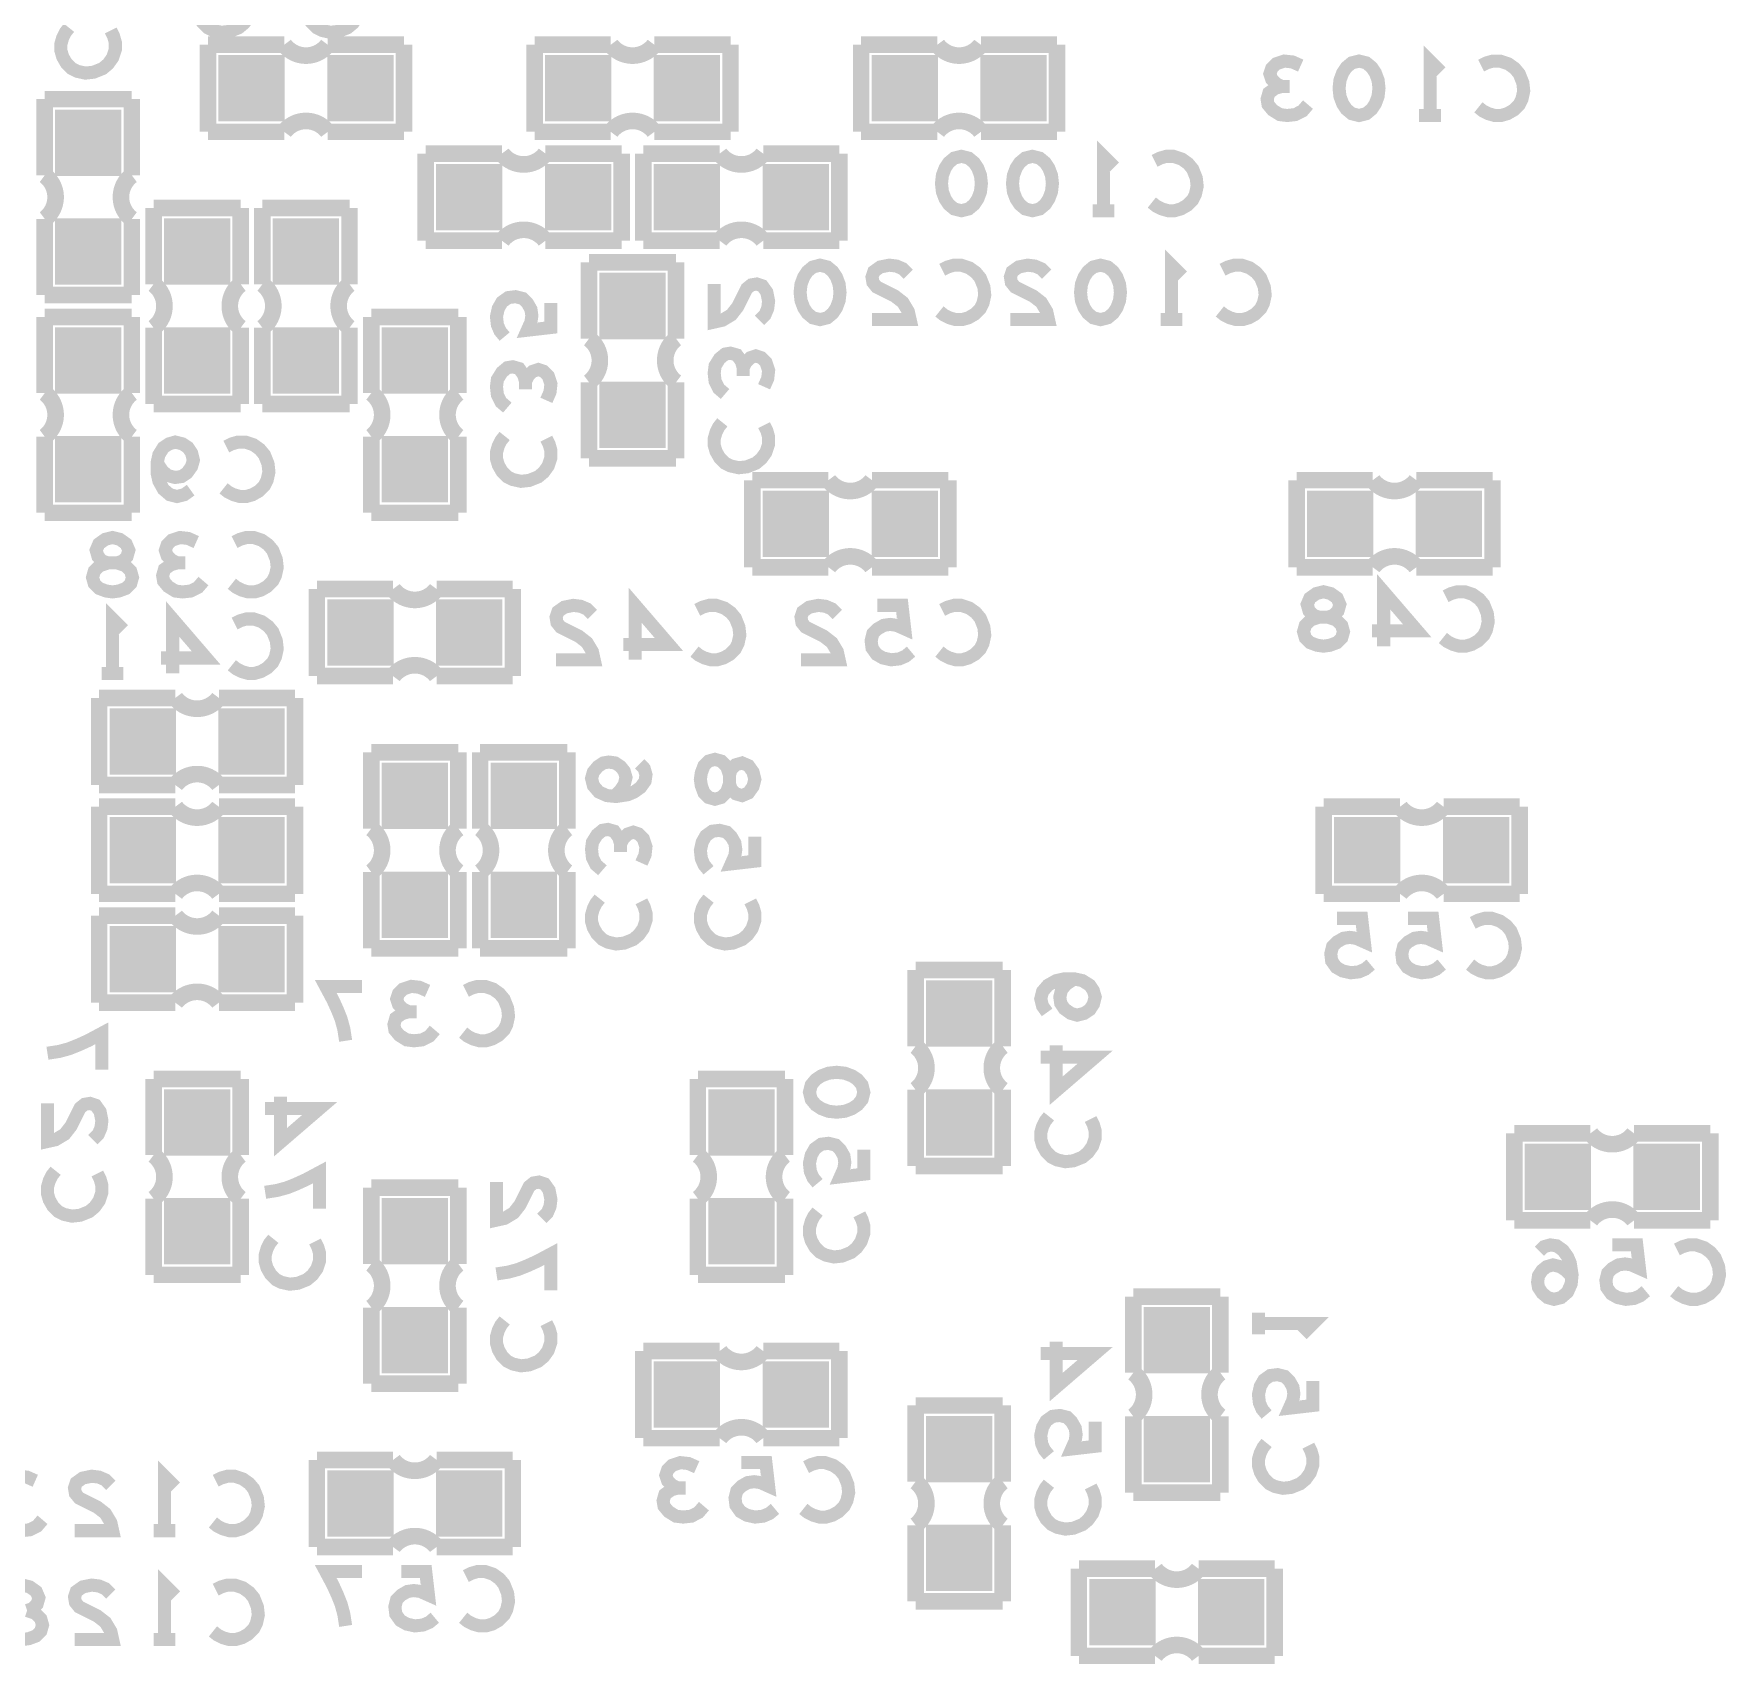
# Model space of a CAD drawing. Extents: x 0 to 200, y -10 to 130.
# Drawn here: x 102.5 to 118.05, y 17.52 to 32.5 of the extents above; entities that cross this region are included whole.
import ezdxf

# ---------------------------------------------------------------- set-up
doc = ezdxf.new("R2010")
doc.units = 0
doc.layers.get('0').update_dxf_attribs({"linetype": 'CONTINUOUS'})
doc.layers.add('MASK_BOTTOM_ART', color=6, linetype='CONTINUOUS')
doc.layers.add('SILK_BOTTOM_ART', color=5, linetype='CONTINUOUS')

# ---------------------------------------------------------------- blocks, each defined once
blk = doc.blocks.new('SQUARE_586')
blk.add_solid([(0.3048, 0.3048), (0.3048, -0.3048), (-0.3048, 0.3048), (-0.3048, -0.3048)])

msp = doc.modelspace()

# ---------------------------------------------------------------- linework, layer by layer
at = {"layer": 'SILK_BOTTOM_ART'}
for points, const_width in [([(104.4566, 32.9059), (104.4816, 32.8559), (104.4983, 32.7976), (104.4983, 32.7309), (104.4733, 32.6559), (104.4316, 32.5976), (104.3816, 32.5559), (104.2983, 32.5226), (104.2233, 32.5143), (104.1483, 32.5309), (104.0983, 32.5559), (104.0483, 32.6059), (104.015, 32.6643), (103.9983, 32.7226), (103.9983, 32.7809), (104.015, 32.8393), (104.04, 32.8893), (104.0733, 32.9309)], 0.12), ([(105.4566, 32.9059), (105.4816, 32.8559), (105.4983, 32.7976), (105.4983, 32.7309), (105.4733, 32.6559), (105.4316, 32.5976), (105.3816, 32.5559), (105.2983, 32.5226), (105.2233, 32.5143), (105.1483, 32.5309), (105.0983, 32.5559), (105.0483, 32.6059), (105.015, 32.6643), (104.9983, 32.7226), (104.9983, 32.7809), (105.015, 32.8393), (105.04, 32.8893), (105.0733, 32.9309)], 0.12), ([(103.2066, 32.5309), (103.2316, 32.4809), (103.2483, 32.4226), (103.2483, 32.3559), (103.2233, 32.2809), (103.1816, 32.2226), (103.1316, 32.1809), (103.0483, 32.1476), (102.9733, 32.1393), (102.8983, 32.1559), (102.8483, 32.1809), (102.7983, 32.2309), (102.765, 32.2893), (102.7483, 32.3476), (102.7483, 32.4059), (102.765, 32.4643), (102.79, 32.5143), (102.8233, 32.5559)], 0.12), ([(104.1, 32.4), (104.1, 31.6)], 0.1524), ([(104.8, 32.4), (104.1, 32.4)], 0.1524), ([(105.9, 32.4), (105.2, 32.4)], 0.1524), ([(105.9, 31.6), (105.9, 32.4)], 0.1524), ([(107.1, 32.4), (107.1, 31.6)], 0.1524), ([(107.8, 32.4), (107.1, 32.4)], 0.1524), ([(108.9, 32.4), (108.2, 32.4)], 0.1524), ([(108.9, 31.6), (108.9, 32.4)], 0.1524), ([(110.1, 32.4), (110.1, 31.6)], 0.1524), ([(110.8, 32.4), (110.1, 32.4)], 0.1524), ([(111.9, 32.4), (111.2, 32.4)], 0.1524), ([(111.9, 31.6), (111.9, 32.4)], 0.1524), ([(115.3262, 31.75), (115.3262, 32.25), (115.4262, 32.15)], 0.12), ([(113.9631, 32.0167), (113.9131, 32.0417), (113.8714, 32.0833), (113.8547, 32.1333), (113.8714, 32.1833), (113.9131, 32.225), (113.9881, 32.25), (114.0631, 32.2417), (114.1381, 32.2083)], 0.12), ([(114.6738, 32.25), (114.7405, 32.2333), (114.7905, 32.1917), (114.8238, 32.1417), (114.8488, 32.075), (114.8571, 32), (114.8488, 31.925), (114.8238, 31.8583), (114.7905, 31.8083), (114.7405, 31.7667), (114.6738, 31.75), (114.6071, 31.7667), (114.5571, 31.8083), (114.5238, 31.8583), (114.4988, 31.925), (114.4905, 32), (114.4988, 32.075), (114.5238, 32.1417), (114.5571, 32.1917), (114.6071, 32.2333), (114.6738, 32.25)], 0.12), ([(115.7953, 32.2083), (115.8453, 32.2333), (115.9036, 32.25), (115.9703, 32.25), (116.0453, 32.225), (116.1036, 32.1833), (116.1453, 32.1333), (116.1786, 32.05), (116.1869, 31.975), (116.1703, 31.9), (116.1453, 31.85), (116.0953, 31.8), (116.0369, 31.7667), (115.9786, 31.75), (115.9203, 31.75), (115.8619, 31.7667), (115.8119, 31.7917), (115.7703, 31.825)], 0.12), ([(114.2047, 31.85), (114.1547, 31.7917), (114.0881, 31.7583), (114.0131, 31.75), (113.9464, 31.7583), (113.8797, 31.8), (113.8381, 31.85), (113.8297, 31.9), (113.8464, 31.9583), (113.9047, 32), (113.9631, 32.0167), (114.0381, 32.0167)], 0.12), ([(102.6, 31.9), (102.6, 31.2)], 0.1524), ([(103.4, 31.9), (102.6, 31.9)], 0.1524), ([(103.4, 31.2), (103.4, 31.9)], 0.1524), ([(115.4262, 31.75), (115.2262, 31.75)], 0.12), ([(104.1, 31.6), (104.8, 31.6)], 0.1524), ([(105.2, 31.6), (105.9, 31.6)], 0.1524), ([(107.1, 31.6), (107.8, 31.6)], 0.1524), ([(108.2, 31.6), (108.9, 31.6)], 0.1524), ([(110.1, 31.6), (110.8, 31.6)], 0.1524), ([(111.2, 31.6), (111.9, 31.6)], 0.1524), ([(106.1, 31.4), (106.1, 30.6)], 0.1524), ([(106.8, 31.4), (106.1, 31.4)], 0.1524), ([(107.9, 31.4), (107.2, 31.4)], 0.1524), ([(107.9, 30.6), (107.9, 31.4)], 0.1524), ([(108.1, 31.4), (108.1, 30.6)], 0.1524), ([(108.8, 31.4), (108.1, 31.4)], 0.1524), ([(109.9, 31.4), (109.2, 31.4)], 0.1524), ([(109.9, 30.6), (109.9, 31.4)], 0.1524), ([(111.0214, 31.375), (111.0881, 31.3583), (111.1381, 31.3167), (111.1714, 31.2667), (111.1964, 31.2), (111.2047, 31.125), (111.1964, 31.05), (111.1714, 30.9833), (111.1381, 30.9333), (111.0881, 30.8917), (111.0214, 30.875), (110.9547, 30.8917), (110.9047, 30.9333), (110.8714, 30.9833), (110.8464, 31.05), (110.8381, 31.125), (110.8464, 31.2), (110.8714, 31.2667), (110.9047, 31.3167), (110.9547, 31.3583), (111.0214, 31.375)], 0.12), ([(111.6738, 31.375), (111.7405, 31.3583), (111.7905, 31.3167), (111.8238, 31.2667), (111.8488, 31.2), (111.8571, 31.125), (111.8488, 31.05), (111.8238, 30.9833), (111.7905, 30.9333), (111.7405, 30.8917), (111.6738, 30.875), (111.6071, 30.8917), (111.5571, 30.9333), (111.5238, 30.9833), (111.4988, 31.05), (111.4905, 31.125), (111.4988, 31.2), (111.5238, 31.2667), (111.5571, 31.3167), (111.6071, 31.3583), (111.6738, 31.375)], 0.12), ([(112.3262, 30.875), (112.3262, 31.375), (112.4262, 31.275)], 0.12), ([(112.7953, 31.3333), (112.8453, 31.3583), (112.9036, 31.375), (112.9703, 31.375), (113.0453, 31.35), (113.1036, 31.3083), (113.1453, 31.2583), (113.1786, 31.175), (113.1869, 31.1), (113.1703, 31.025), (113.1453, 30.975), (113.0953, 30.925), (113.0369, 30.8917), (112.9786, 30.875), (112.9203, 30.875), (112.8619, 30.8917), (112.8119, 30.9167), (112.7703, 30.95)], 0.12), ([(103.6, 30.9), (103.6, 30.2)], 0.1524), ([(104.4, 30.9), (103.6, 30.9)], 0.1524), ([(104.4, 30.2), (104.4, 30.9)], 0.1524), ([(104.6, 30.9), (104.6, 30.2)], 0.1524), ([(105.4, 30.9), (104.6, 30.9)], 0.1524), ([(105.4, 30.2), (105.4, 30.9)], 0.1524), ([(102.6, 30.8), (102.6, 30.1)], 0.1524), ([(103.4, 30.1), (103.4, 30.8)], 0.1524), ([(112.4262, 30.875), (112.2262, 30.875)], 0.12), ([(106.1, 30.6), (106.8, 30.6)], 0.1524), ([(107.2, 30.6), (107.9, 30.6)], 0.1524), ([(108.1, 30.6), (108.8, 30.6)], 0.1524), ([(109.2, 30.6), (109.9, 30.6)], 0.1524), ([(107.6, 30.4), (107.6, 29.7)], 0.1524), ([(108.4, 30.4), (107.6, 30.4)], 0.1524), ([(108.4, 29.7), (108.4, 30.4)], 0.1524), ([(112.9512, 29.875), (112.9512, 30.375), (113.0512, 30.275)], 0.12), ([(109.7226, 30.375), (109.7893, 30.3583), (109.8393, 30.3167), (109.8726, 30.2667), (109.8976, 30.2), (109.9059, 30.125), (109.8976, 30.05), (109.8726, 29.9833), (109.8393, 29.9333), (109.7893, 29.8917), (109.7226, 29.875), (109.6559, 29.8917), (109.6059, 29.9333), (109.5726, 29.9833), (109.5476, 30.05), (109.5393, 30.125), (109.5476, 30.2), (109.5726, 30.2667), (109.6059, 30.3167), (109.6559, 30.3583), (109.7226, 30.375)], 0.12), ([(110.5333, 30.2917), (110.4833, 30.3417), (110.425, 30.3667), (110.3583, 30.375), (110.275, 30.3583), (110.2167, 30.3167), (110.2, 30.2667), (110.2083, 30.2167), (110.2417, 30.175), (110.4083, 30.0917), (110.4833, 30.0333), (110.5333, 29.95), (110.55, 29.875), (110.2, 29.875)], 0.12), ([(110.8441, 30.3333), (110.8941, 30.3583), (110.9524, 30.375), (111.0191, 30.375), (111.0941, 30.35), (111.1524, 30.3083), (111.1941, 30.2583), (111.2274, 30.175), (111.2357, 30.1), (111.2191, 30.025), (111.1941, 29.975), (111.1441, 29.925), (111.0857, 29.8917), (111.0274, 29.875), (110.9691, 29.875), (110.9107, 29.8917), (110.8607, 29.9167), (110.8191, 29.95)], 0.12), ([(111.8047, 30.2917), (111.7547, 30.3417), (111.6964, 30.3667), (111.6297, 30.375), (111.5464, 30.3583), (111.4881, 30.3167), (111.4714, 30.2667), (111.4797, 30.2167), (111.5131, 30.175), (111.6797, 30.0917), (111.7547, 30.0333), (111.8047, 29.95), (111.8214, 29.875), (111.4714, 29.875)], 0.12), ([(112.2988, 30.375), (112.3655, 30.3583), (112.4155, 30.3167), (112.4488, 30.2667), (112.4738, 30.2), (112.4821, 30.125), (112.4738, 30.05), (112.4488, 29.9833), (112.4155, 29.9333), (112.3655, 29.8917), (112.2988, 29.875), (112.2321, 29.8917), (112.1821, 29.9333), (112.1488, 29.9833), (112.1238, 30.05), (112.1155, 30.125), (112.1238, 30.2), (112.1488, 30.2667), (112.1821, 30.3167), (112.2321, 30.3583), (112.2988, 30.375)], 0.12), ([(113.4203, 30.3333), (113.4703, 30.3583), (113.5286, 30.375), (113.5953, 30.375), (113.6703, 30.35), (113.7286, 30.3083), (113.7703, 30.2583), (113.8036, 30.175), (113.8119, 30.1), (113.7953, 30.025), (113.7703, 29.975), (113.7203, 29.925), (113.6619, 29.8917), (113.6036, 29.875), (113.5453, 29.875), (113.4869, 29.8917), (113.4369, 29.9167), (113.3953, 29.95)], 0.12), ([(102.6, 30.1), (103.4, 30.1)], 0.1524), ([(109.1667, 29.8691), (109.2167, 29.9191), (109.2417, 29.9774), (109.25, 30.0441), (109.2333, 30.1274), (109.1917, 30.1857), (109.1417, 30.2024), (109.0917, 30.1941), (109.05, 30.1607), (108.9667, 29.9941), (108.9083, 29.9191), (108.825, 29.8691), (108.75, 29.8524), (108.75, 30.2024)], 0.12), ([(106.825, 29.7191), (106.7833, 29.7691), (106.7583, 29.8274), (106.75, 29.9024), (106.7667, 29.9774), (106.8, 30.0357), (106.8583, 30.0774), (106.925, 30.0857), (106.9917, 30.0691), (107.0333, 30.0274), (107.0667, 29.9691), (107.075, 29.9107), (107.0667, 29.8524), (107.0333, 29.7774), (107.25, 29.8024), (107.25, 30.0274)], 0.12), ([(103.4, 29.9), (102.6, 29.9)], 0.1524), ([(102.6, 29.9), (102.6, 29.2)], 0.1524), ([(103.4, 29.2), (103.4, 29.9)], 0.1524), ([(103.6, 29.8), (103.6, 29.1)], 0.1524), ([(104.4, 29.1), (104.4, 29.8)], 0.1524), ([(104.6, 29.8), (104.6, 29.1)], 0.1524), ([(105.4, 29.1), (105.4, 29.8)], 0.1524), ([(105.6, 29.9), (105.6, 29.2)], 0.1524), ([(106.4, 29.9), (105.6, 29.9)], 0.1524), ([(106.4, 29.2), (106.4, 29.9)], 0.1524), ([(113.0512, 29.875), (112.8512, 29.875)], 0.12), ([(108.85, 29.1917), (108.7917, 29.2417), (108.7583, 29.3083), (108.75, 29.3833), (108.7583, 29.45), (108.8, 29.5167), (108.85, 29.5583), (108.9, 29.5667), (108.9583, 29.55), (109, 29.4917), (109.0167, 29.4333), (109.0167, 29.3583)], 0.12), ([(109.0167, 29.4333), (109.0417, 29.4833), (109.0833, 29.525), (109.1333, 29.5417), (109.1833, 29.525), (109.225, 29.4833), (109.25, 29.4083), (109.2417, 29.3333), (109.2083, 29.2583)], 0.12), ([(106.85, 29.0667), (106.7917, 29.1167), (106.7583, 29.1833), (106.75, 29.2583), (106.7583, 29.325), (106.8, 29.3917), (106.85, 29.4333), (106.9, 29.4417), (106.9583, 29.425), (107, 29.3667), (107.0167, 29.3083), (107.0167, 29.2333)], 0.12), ([(107.0167, 29.3083), (107.0417, 29.3583), (107.0833, 29.4), (107.1333, 29.4167), (107.1833, 29.4), (107.225, 29.3583), (107.25, 29.2833), (107.2417, 29.2083), (107.2083, 29.1333)], 0.12), ([(107.6, 29.3), (107.6, 28.6)], 0.1524), ([(108.4, 28.6), (108.4, 29.3)], 0.1524), ([(103.6, 29.1), (104.4, 29.1)], 0.1524), ([(104.6, 29.1), (105.4, 29.1)], 0.1524), ([(109.2083, 28.9059), (109.2333, 28.8559), (109.25, 28.7976), (109.25, 28.7309), (109.225, 28.6559), (109.1833, 28.5976), (109.1333, 28.5559), (109.05, 28.5226), (108.975, 28.5143), (108.9, 28.5309), (108.85, 28.5559), (108.8, 28.6059), (108.7667, 28.6643), (108.75, 28.7226), (108.75, 28.7809), (108.7667, 28.8393), (108.7917, 28.8893), (108.825, 28.9309)], 0.12), ([(102.6, 28.8), (102.6, 28.1)], 0.1524), ([(103.4, 28.1), (103.4, 28.8)], 0.1524), ([(103.9405, 28.3083), (103.8821, 28.2667), (103.8155, 28.25), (103.7488, 28.2667), (103.6905, 28.3167), (103.6488, 28.3917), (103.6321, 28.4667), (103.6321, 28.5583), (103.6488, 28.6333), (103.6905, 28.7), (103.7405, 28.7333), (103.7988, 28.75), (103.8655, 28.7333), (103.9155, 28.7), (103.9488, 28.65), (103.9655, 28.5833), (103.9488, 28.525), (103.9071, 28.4667), (103.8571, 28.4333), (103.7988, 28.425), (103.7321, 28.4417), (103.6821, 28.4833), (103.6321, 28.5583)], 0.12), ([(104.2679, 28.7083), (104.3179, 28.7333), (104.3762, 28.75), (104.4429, 28.75), (104.5179, 28.725), (104.5762, 28.6833), (104.6179, 28.6333), (104.6512, 28.55), (104.6595, 28.475), (104.6429, 28.4), (104.6179, 28.35), (104.5679, 28.3), (104.5095, 28.2667), (104.4512, 28.25), (104.3929, 28.25), (104.3345, 28.2667), (104.2845, 28.2917), (104.2429, 28.325)], 0.12), ([(105.6, 28.8), (105.6, 28.1)], 0.1524), ([(106.4, 28.1), (106.4, 28.8)], 0.1524), ([(107.2083, 28.7809), (107.2333, 28.7309), (107.25, 28.6726), (107.25, 28.6059), (107.225, 28.5309), (107.1833, 28.4726), (107.1333, 28.4309), (107.05, 28.3976), (106.975, 28.3893), (106.9, 28.4059), (106.85, 28.4309), (106.8, 28.4809), (106.7667, 28.5393), (106.75, 28.5976), (106.75, 28.6559), (106.7667, 28.7143), (106.7917, 28.7643), (106.825, 28.8059)], 0.12), ([(107.6, 28.6), (108.4, 28.6)], 0.1524), ([(109.1, 28.4), (109.1, 27.6)], 0.1524), ([(109.8, 28.4), (109.1, 28.4)], 0.1524), ([(110.9, 28.4), (110.2, 28.4)], 0.1524), ([(110.9, 27.6), (110.9, 28.4)], 0.1524), ([(114.1, 28.4), (114.1, 27.6)], 0.1524), ([(114.8, 28.4), (114.1, 28.4)], 0.1524), ([(115.9, 28.4), (115.2, 28.4)], 0.1524), ([(115.9, 27.6), (115.9, 28.4)], 0.1524), ([(102.6, 28.1), (103.4, 28.1)], 0.1524), ([(105.6, 28.1), (106.4, 28.1)], 0.1524), ([(103.2226, 27.3733), (103.1643, 27.3816), (103.0976, 27.4066), (103.0559, 27.4483), (103.0393, 27.5066), (103.0559, 27.565), (103.1059, 27.615), (103.1809, 27.64), (103.2643, 27.64), (103.3143, 27.6566), (103.3559, 27.6983), (103.3726, 27.7566), (103.3476, 27.815), (103.2893, 27.8566), (103.2226, 27.8733), (103.1559, 27.8566), (103.0976, 27.815), (103.0726, 27.7566), (103.0893, 27.6983), (103.1309, 27.6566), (103.1809, 27.64), (103.2643, 27.64), (103.3393, 27.615), (103.3893, 27.565), (103.4059, 27.5066), (103.3893, 27.4483), (103.3476, 27.4066), (103.2809, 27.3816), (103.2226, 27.3733)], 0.12), ([(103.8167, 27.64), (103.7667, 27.665), (103.725, 27.7066), (103.7083, 27.7566), (103.725, 27.8066), (103.7667, 27.8483), (103.8417, 27.8733), (103.9167, 27.865), (103.9917, 27.8316)], 0.12), ([(104.3441, 27.8316), (104.3941, 27.8566), (104.4524, 27.8733), (104.5191, 27.8733), (104.5941, 27.8483), (104.6524, 27.8066), (104.6941, 27.7566), (104.7274, 27.6733), (104.7357, 27.5983), (104.7191, 27.5233), (104.6941, 27.4733), (104.6441, 27.4233), (104.5857, 27.39), (104.5274, 27.3733), (104.4691, 27.3733), (104.4107, 27.39), (104.3607, 27.415), (104.3191, 27.4483)], 0.12), ([(104.0583, 27.4733), (104.0083, 27.415), (103.9417, 27.3816), (103.8667, 27.3733), (103.8, 27.3816), (103.7333, 27.4233), (103.6917, 27.4733), (103.6833, 27.5233), (103.7, 27.5816), (103.7583, 27.6233), (103.8167, 27.64), (103.8917, 27.64)], 0.12), ([(109.1, 27.6), (109.8, 27.6)], 0.1524), ([(110.2, 27.6), (110.9, 27.6)], 0.1524), ([(114.1, 27.6), (114.8, 27.6)], 0.1524), ([(115.2, 27.6), (115.9, 27.6)], 0.1524), ([(114.9, 26.875), (114.9, 27.375), (115.2083, 27.0167), (114.7917, 27.0167)], 0.12), ([(105.1, 27.4), (105.1, 26.6)], 0.1524), ([(105.8, 27.4), (105.1, 27.4)], 0.1524), ([(106.9, 27.4), (106.2, 27.4)], 0.1524), ([(106.9, 26.6), (106.9, 27.4)], 0.1524), ([(108.025, 26.75), (108.025, 27.25), (108.3333, 26.8917), (107.9167, 26.8917)], 0.12), ([(114.3476, 26.875), (114.2893, 26.8833), (114.2226, 26.9083), (114.1809, 26.95), (114.1643, 27.0083), (114.1809, 27.0667), (114.2309, 27.1167), (114.3059, 27.1417), (114.3893, 27.1417), (114.4393, 27.1583), (114.4809, 27.2), (114.4976, 27.2583), (114.4726, 27.3167), (114.4143, 27.3583), (114.3476, 27.375), (114.2809, 27.3583), (114.2226, 27.3167), (114.1976, 27.2583), (114.2143, 27.2), (114.2559, 27.1583), (114.3059, 27.1417), (114.3893, 27.1417), (114.4643, 27.1167), (114.5143, 27.0667), (114.5309, 27.0083), (114.5143, 26.95), (114.4726, 26.9083), (114.4059, 26.8833), (114.3476, 26.875)], 0.12), ([(115.4691, 27.3333), (115.5191, 27.3583), (115.5774, 27.375), (115.6441, 27.375), (115.7191, 27.35), (115.7774, 27.3083), (115.8191, 27.2583), (115.8524, 27.175), (115.8607, 27.1), (115.8441, 27.025), (115.8191, 26.975), (115.7691, 26.925), (115.7107, 26.8917), (115.6524, 26.875), (115.5941, 26.875), (115.5357, 26.8917), (115.4857, 26.9167), (115.4441, 26.95)], 0.12), ([(103.2226, 26.625), (103.2226, 27.125), (103.3226, 27.025)], 0.12), ([(103.775, 26.625), (103.775, 27.125), (104.0833, 26.7667), (103.6667, 26.7667)], 0.12), ([(107.6309, 27.1667), (107.5809, 27.2167), (107.5226, 27.2417), (107.4559, 27.25), (107.3726, 27.2333), (107.3143, 27.1917), (107.2976, 27.1417), (107.3059, 27.0917), (107.3393, 27.05), (107.5059, 26.9667), (107.5809, 26.9083), (107.6309, 26.825), (107.6476, 26.75), (107.2976, 26.75)], 0.12), ([(108.5941, 27.2083), (108.6441, 27.2333), (108.7024, 27.25), (108.7691, 27.25), (108.8441, 27.225), (108.9024, 27.1833), (108.9441, 27.1333), (108.9774, 27.05), (108.9857, 26.975), (108.9691, 26.9), (108.9441, 26.85), (108.8941, 26.8), (108.8357, 26.7667), (108.7774, 26.75), (108.7191, 26.75), (108.6607, 26.7667), (108.6107, 26.7917), (108.5691, 26.825)], 0.12), ([(109.8809, 27.1667), (109.8309, 27.2167), (109.7726, 27.2417), (109.7059, 27.25), (109.6226, 27.2333), (109.5643, 27.1917), (109.5476, 27.1417), (109.5559, 27.0917), (109.5893, 27.05), (109.7559, 26.9667), (109.8309, 26.9083), (109.8809, 26.825), (109.8976, 26.75), (109.5476, 26.75)], 0.12), ([(110.5583, 26.825), (110.5083, 26.7833), (110.45, 26.7583), (110.375, 26.75), (110.3, 26.7667), (110.2417, 26.8), (110.2, 26.8583), (110.1917, 26.925), (110.2083, 26.9917), (110.25, 27.0333), (110.3083, 27.0667), (110.3667, 27.075), (110.425, 27.0667), (110.5, 27.0333), (110.475, 27.25), (110.25, 27.25)], 0.12), ([(110.8441, 27.2083), (110.8941, 27.2333), (110.9524, 27.25), (111.0191, 27.25), (111.0941, 27.225), (111.1524, 27.1833), (111.1941, 27.1333), (111.2274, 27.05), (111.2357, 26.975), (111.2191, 26.9), (111.1941, 26.85), (111.1441, 26.8), (111.0857, 26.7667), (111.0274, 26.75), (110.9691, 26.75), (110.9107, 26.7667), (110.8607, 26.7917), (110.8191, 26.825)], 0.12), ([(104.3441, 27.0833), (104.3941, 27.1083), (104.4524, 27.125), (104.5191, 27.125), (104.5941, 27.1), (104.6524, 27.0583), (104.6941, 27.0083), (104.7274, 26.925), (104.7357, 26.85), (104.7191, 26.775), (104.6941, 26.725), (104.6441, 26.675), (104.5857, 26.6417), (104.5274, 26.625), (104.4691, 26.625), (104.4107, 26.6417), (104.3607, 26.6667), (104.3191, 26.7)], 0.12), ([(103.3226, 26.625), (103.1226, 26.625)], 0.12), ([(105.1, 26.6), (105.8, 26.6)], 0.1524), ([(106.2, 26.6), (106.9, 26.6)], 0.1524), ([(103.1, 26.4), (103.1, 25.6)], 0.1524), ([(103.8, 26.4), (103.1, 26.4)], 0.1524), ([(104.9, 26.4), (104.2, 26.4)], 0.1524), ([(104.9, 25.6), (104.9, 26.4)], 0.1524), ([(105.6, 25.9), (105.6, 25.2)], 0.1524), ([(106.4, 25.9), (105.6, 25.9)], 0.1524), ([(106.4, 25.2), (106.4, 25.9)], 0.1524), ([(107.4, 25.9), (106.6, 25.9)], 0.1524), ([(106.6, 25.9), (106.6, 25.2)], 0.1524), ([(107.4, 25.2), (107.4, 25.9)], 0.1524), ([(107.8316, 25.4941), (107.89, 25.5524), (107.9233, 25.6024), (107.94, 25.6691), (107.9233, 25.7274), (107.89, 25.7691), (107.84, 25.8024), (107.7816, 25.8107), (107.7316, 25.8024), (107.6816, 25.7691), (107.64, 25.7191), (107.6233, 25.6607), (107.64, 25.5941), (107.69, 25.5357), (107.765, 25.5024), (107.8483, 25.4941), (107.9566, 25.5107), (108.015, 25.5357), (108.0733, 25.5774), (108.115, 25.6357), (108.1233, 25.6941), (108.1066, 25.7524), (108.065, 25.7941)], 0.12), ([(108.6233, 25.6524), (108.6316, 25.7107), (108.6566, 25.7774), (108.6983, 25.8191), (108.7566, 25.8357), (108.815, 25.8191), (108.865, 25.7691), (108.89, 25.6941), (108.89, 25.6107), (108.9066, 25.5607), (108.9483, 25.5191), (109.0066, 25.5024), (109.065, 25.5274), (109.1066, 25.5857), (109.1233, 25.6524), (109.1066, 25.7191), (109.065, 25.7774), (109.0066, 25.8024), (108.9483, 25.7857), (108.9066, 25.7441), (108.89, 25.6941), (108.89, 25.6107), (108.865, 25.5357), (108.815, 25.4857), (108.7566, 25.4691), (108.6983, 25.4857), (108.6566, 25.5274), (108.6316, 25.5941), (108.6233, 25.6524)], 0.12), ([(103.1, 25.6), (103.8, 25.6)], 0.1524), ([(104.2, 25.6), (104.9, 25.6)], 0.1524), ([(103.1, 25.4), (103.1, 24.6)], 0.1524), ([(103.8, 25.4), (103.1, 25.4)], 0.1524), ([(104.9, 25.4), (104.2, 25.4)], 0.1524), ([(104.9, 24.6), (104.9, 25.4)], 0.1524), ([(114.35, 25.4), (114.35, 24.6)], 0.1524), ([(115.05, 25.4), (114.35, 25.4)], 0.1524), ([(116.15, 25.4), (115.45, 25.4)], 0.1524), ([(116.15, 24.6), (116.15, 25.4)], 0.1524), ([(107.7233, 24.8167), (107.665, 24.8667), (107.6316, 24.9333), (107.6233, 25.0083), (107.6316, 25.075), (107.6733, 25.1417), (107.7233, 25.1833), (107.7733, 25.1917), (107.8316, 25.175), (107.8733, 25.1167), (107.89, 25.0583), (107.89, 24.9833)], 0.12), ([(107.89, 25.0583), (107.915, 25.1083), (107.9566, 25.15), (108.0066, 25.1667), (108.0566, 25.15), (108.0983, 25.1083), (108.1233, 25.0333), (108.115, 24.9583), (108.0816, 24.8833)], 0.12), ([(108.6983, 24.8167), (108.6566, 24.8667), (108.6316, 24.925), (108.6233, 25), (108.64, 25.075), (108.6733, 25.1333), (108.7316, 25.175), (108.7983, 25.1833), (108.865, 25.1667), (108.9066, 25.125), (108.94, 25.0667), (108.9483, 25.0083), (108.94, 24.95), (108.9066, 24.875), (109.1233, 24.9), (109.1233, 25.125)], 0.12), ([(105.6, 24.8), (105.6, 24.1)], 0.1524), ([(106.4, 24.1), (106.4, 24.8)], 0.1524), ([(106.6, 24.8), (106.6, 24.1)], 0.1524), ([(107.4, 24.1), (107.4, 24.8)], 0.1524), ([(103.1, 24.6), (103.8, 24.6)], 0.1524), ([(104.2, 24.6), (104.9, 24.6)], 0.1524), ([(108.0816, 24.5309), (108.1066, 24.4809), (108.1233, 24.4226), (108.1233, 24.3559), (108.0983, 24.2809), (108.0566, 24.2226), (108.0066, 24.1809), (107.9233, 24.1476), (107.8483, 24.1393), (107.7733, 24.1559), (107.7233, 24.1809), (107.6733, 24.2309), (107.64, 24.2893), (107.6233, 24.3476), (107.6233, 24.4059), (107.64, 24.4643), (107.665, 24.5143), (107.6983, 24.5559)], 0.12), ([(109.0816, 24.5309), (109.1066, 24.4809), (109.1233, 24.4226), (109.1233, 24.3559), (109.0983, 24.2809), (109.0566, 24.2226), (109.0066, 24.1809), (108.9233, 24.1476), (108.8483, 24.1393), (108.7733, 24.1559), (108.7233, 24.1809), (108.6733, 24.2309), (108.64, 24.2893), (108.6233, 24.3476), (108.6233, 24.4059), (108.64, 24.4643), (108.665, 24.5143), (108.6983, 24.5559)], 0.12), ([(114.35, 24.6), (115.05, 24.6)], 0.1524), ([(115.45, 24.6), (116.15, 24.6)], 0.1524), ([(103.1, 24.4), (103.1, 23.6)], 0.1524), ([(103.8, 24.4), (103.1, 24.4)], 0.1524), ([(104.9, 24.4), (104.2, 24.4)], 0.1524), ([(104.9, 23.6), (104.9, 24.4)], 0.1524), ([(114.7809, 23.95), (114.7309, 23.9083), (114.6726, 23.8833), (114.5976, 23.875), (114.5226, 23.8917), (114.4643, 23.925), (114.4226, 23.9833), (114.4143, 24.05), (114.4309, 24.1167), (114.4726, 24.1583), (114.5309, 24.1917), (114.5893, 24.2), (114.6476, 24.1917), (114.7226, 24.1583), (114.6976, 24.375), (114.4726, 24.375)], 0.12), ([(115.4333, 23.95), (115.3833, 23.9083), (115.325, 23.8833), (115.25, 23.875), (115.175, 23.8917), (115.1167, 23.925), (115.075, 23.9833), (115.0667, 24.05), (115.0833, 24.1167), (115.125, 24.1583), (115.1833, 24.1917), (115.2417, 24.2), (115.3, 24.1917), (115.375, 24.1583), (115.35, 24.375), (115.125, 24.375)], 0.12), ([(115.7191, 24.3333), (115.7691, 24.3583), (115.8274, 24.375), (115.8941, 24.375), (115.9691, 24.35), (116.0274, 24.3083), (116.0691, 24.2583), (116.1024, 24.175), (116.1107, 24.1), (116.0941, 24.025), (116.0691, 23.975), (116.0191, 23.925), (115.9607, 23.8917), (115.9024, 23.875), (115.8441, 23.875), (115.7857, 23.8917), (115.7357, 23.9167), (115.6941, 23.95)], 0.12), ([(105.6, 24.1), (106.4, 24.1)], 0.1524), ([(106.6, 24.1), (107.4, 24.1)], 0.1524), ([(111.4, 23.9), (110.6, 23.9)], 0.1524), ([(110.6, 23.9), (110.6, 23.2)], 0.1524), ([(111.4, 23.2), (111.4, 23.9)], 0.1524), ([(105.3643, 23.25), (105.3476, 23.3583), (105.3226, 23.45), (105.2893, 23.5333), (105.2476, 23.625), (105.1809, 23.75), (105.5143, 23.75)], 0.12), ([(105.9417, 23.5167), (105.8917, 23.5417), (105.85, 23.5833), (105.8333, 23.6333), (105.85, 23.6833), (105.8917, 23.725), (105.9667, 23.75), (106.0417, 23.7417), (106.1167, 23.7083)], 0.12), ([(106.4691, 23.7083), (106.5191, 23.7333), (106.5774, 23.75), (106.6441, 23.75), (106.7191, 23.725), (106.7774, 23.6833), (106.8191, 23.6333), (106.8524, 23.55), (106.8607, 23.475), (106.8441, 23.4), (106.8191, 23.35), (106.7691, 23.3), (106.7107, 23.2667), (106.6524, 23.25), (106.5941, 23.25), (106.5357, 23.2667), (106.4857, 23.2917), (106.4441, 23.325)], 0.12), ([(111.8083, 23.5107), (111.7667, 23.5691), (111.75, 23.6357), (111.7667, 23.7024), (111.8167, 23.7607), (111.8917, 23.8024), (111.9667, 23.8191), (112.0583, 23.8191), (112.1333, 23.8024), (112.2, 23.7607), (112.2333, 23.7107), (112.25, 23.6524), (112.2333, 23.5857), (112.2, 23.5357), (112.15, 23.5024), (112.0833, 23.4857), (112.025, 23.5024), (111.9667, 23.5441), (111.9333, 23.5941), (111.925, 23.6524), (111.9417, 23.7191), (111.9833, 23.7691), (112.0583, 23.8191)], 0.12), ([(103.1, 23.6), (103.8, 23.6)], 0.1524), ([(104.2, 23.6), (104.9, 23.6)], 0.1524), ([(106.1833, 23.35), (106.1333, 23.2917), (106.0667, 23.2583), (105.9917, 23.25), (105.925, 23.2583), (105.8583, 23.3), (105.8167, 23.35), (105.8083, 23.4), (105.825, 23.4583), (105.8833, 23.5), (105.9417, 23.5167), (106.0167, 23.5167)], 0.12), ([(102.625, 23.1357), (102.7333, 23.1524), (102.825, 23.1774), (102.9083, 23.2107), (103, 23.2524), (103.125, 23.3191), (103.125, 22.9857)], 0.12), ([(111.75, 23.1), (112.25, 23.1), (111.8917, 22.7917), (111.8917, 23.2083)], 0.12), ([(110.125, 22.7774), (110.1083, 22.7107), (110.0667, 22.6607), (110.0167, 22.6274), (109.95, 22.6024), (109.875, 22.5941), (109.8, 22.6024), (109.7333, 22.6274), (109.6833, 22.6607), (109.6417, 22.7107), (109.625, 22.7774), (109.6417, 22.8441), (109.6833, 22.8941), (109.7333, 22.9274), (109.8, 22.9524), (109.875, 22.9607), (109.95, 22.9524), (110.0167, 22.9274), (110.0667, 22.8941), (110.1083, 22.8441), (110.125, 22.7774)], 0.12), ([(104.4, 22.9), (103.6, 22.9)], 0.1524), ([(103.6, 22.9), (103.6, 22.2)], 0.1524), ([(104.4, 22.2), (104.4, 22.9)], 0.1524), ([(109.4, 22.9), (108.6, 22.9)], 0.1524), ([(108.6, 22.9), (108.6, 22.2)], 0.1524), ([(109.4, 22.2), (109.4, 22.9)], 0.1524), ([(110.6, 22.8), (110.6, 22.1)], 0.1524), ([(111.4, 22.1), (111.4, 22.8)], 0.1524), ([(103.0417, 22.3417), (103.0917, 22.3917), (103.1167, 22.45), (103.125, 22.5167), (103.1083, 22.6), (103.0667, 22.6583), (103.0167, 22.675), (102.9667, 22.6667), (102.925, 22.6333), (102.8417, 22.4667), (102.7833, 22.3917), (102.7, 22.3417), (102.625, 22.325), (102.625, 22.675)], 0.12), ([(104.625, 22.6274), (105.125, 22.6274), (104.7667, 22.3191), (104.7667, 22.7357)], 0.12), ([(112.2083, 22.5309), (112.2333, 22.4809), (112.25, 22.4226), (112.25, 22.3559), (112.225, 22.2809), (112.1833, 22.2226), (112.1333, 22.1809), (112.05, 22.1476), (111.975, 22.1393), (111.9, 22.1559), (111.85, 22.1809), (111.8, 22.2309), (111.7667, 22.2893), (111.75, 22.3476), (111.75, 22.4059), (111.7667, 22.4643), (111.7917, 22.5143), (111.825, 22.5559)], 0.12), ([(116.1, 22.4), (116.1, 21.6)], 0.1524), ([(116.8, 22.4), (116.1, 22.4)], 0.1524), ([(117.9, 22.4), (117.2, 22.4)], 0.1524), ([(117.9, 21.6), (117.9, 22.4)], 0.1524), ([(109.7, 21.9417), (109.6583, 21.9917), (109.6333, 22.05), (109.625, 22.125), (109.6417, 22.2), (109.675, 22.2583), (109.7333, 22.3), (109.8, 22.3083), (109.8667, 22.2917), (109.9083, 22.25), (109.9417, 22.1917), (109.95, 22.1333), (109.9417, 22.075), (109.9083, 22), (110.125, 22.025), (110.125, 22.25)], 0.12), ([(103.0833, 22.0309), (103.1083, 21.9809), (103.125, 21.9226), (103.125, 21.8559), (103.1, 21.7809), (103.0583, 21.7226), (103.0083, 21.6809), (102.925, 21.6476), (102.85, 21.6393), (102.775, 21.6559), (102.725, 21.6809), (102.675, 21.7309), (102.6417, 21.7893), (102.625, 21.8476), (102.625, 21.9059), (102.6417, 21.9643), (102.6667, 22.0143), (102.7, 22.0559)], 0.12), ([(104.625, 21.8583), (104.7333, 21.875), (104.825, 21.9), (104.9083, 21.9333), (105, 21.975), (105.125, 22.0417), (105.125, 21.7083)], 0.12), ([(110.6, 22.1), (111.4, 22.1)], 0.1524), ([(106.4, 21.9), (105.6, 21.9)], 0.1524), ([(105.6, 21.9), (105.6, 21.2)], 0.1524), ([(106.4, 21.2), (106.4, 21.9)], 0.1524), ([(107.1667, 21.6191), (107.2167, 21.6691), (107.2417, 21.7274), (107.25, 21.7941), (107.2333, 21.8774), (107.1917, 21.9357), (107.1417, 21.9524), (107.0917, 21.9441), (107.05, 21.9107), (106.9667, 21.7441), (106.9083, 21.6691), (106.825, 21.6191), (106.75, 21.6024), (106.75, 21.9524)], 0.12), ([(103.6, 21.8), (103.6, 21.1)], 0.1524), ([(104.4, 21.1), (104.4, 21.8)], 0.1524), ([(108.6, 21.8), (108.6, 21.1)], 0.1524), ([(109.4, 21.1), (109.4, 21.8)], 0.1524), ([(110.0833, 21.6559), (110.1083, 21.6059), (110.125, 21.5476), (110.125, 21.4809), (110.1, 21.4059), (110.0583, 21.3476), (110.0083, 21.3059), (109.925, 21.2726), (109.85, 21.2643), (109.775, 21.2809), (109.725, 21.3059), (109.675, 21.3559), (109.6417, 21.4143), (109.625, 21.4726), (109.625, 21.5309), (109.6417, 21.5893), (109.6667, 21.6393), (109.7, 21.6809)], 0.12), ([(116.1, 21.6), (116.8, 21.6)], 0.1524), ([(117.2, 21.6), (117.9, 21.6)], 0.1524), ([(105.0833, 21.4059), (105.1083, 21.3559), (105.125, 21.2976), (105.125, 21.2309), (105.1, 21.1559), (105.0583, 21.0976), (105.0083, 21.0559), (104.925, 21.0226), (104.85, 21.0143), (104.775, 21.0309), (104.725, 21.0559), (104.675, 21.1059), (104.6417, 21.1643), (104.625, 21.2226), (104.625, 21.2809), (104.6417, 21.3393), (104.6667, 21.3893), (104.7, 21.4309)], 0.12), ([(106.75, 21.1083), (106.8583, 21.125), (106.95, 21.15), (107.0333, 21.1833), (107.125, 21.225), (107.25, 21.2917), (107.25, 20.9583)], 0.12), ([(116.6309, 21.0833), (116.5726, 21.1417), (116.5226, 21.175), (116.4559, 21.1917), (116.3976, 21.175), (116.3559, 21.1417), (116.3226, 21.0917), (116.3143, 21.0333), (116.3226, 20.9833), (116.3559, 20.9333), (116.4059, 20.8917), (116.4643, 20.875), (116.5309, 20.8917), (116.5893, 20.9417), (116.6226, 21.0167), (116.6309, 21.1), (116.6143, 21.2083), (116.5893, 21.2667), (116.5476, 21.325), (116.4893, 21.3667), (116.4309, 21.375), (116.3726, 21.3583), (116.3309, 21.3167)], 0.12), ([(117.3083, 20.95), (117.2583, 20.9083), (117.2, 20.8833), (117.125, 20.875), (117.05, 20.8917), (116.9917, 20.925), (116.95, 20.9833), (116.9417, 21.05), (116.9583, 21.1167), (117, 21.1583), (117.0583, 21.1917), (117.1167, 21.2), (117.175, 21.1917), (117.25, 21.1583), (117.225, 21.375), (117, 21.375)], 0.12), ([(117.5941, 21.3333), (117.6441, 21.3583), (117.7024, 21.375), (117.7691, 21.375), (117.8441, 21.35), (117.9024, 21.3083), (117.9441, 21.2583), (117.9774, 21.175), (117.9857, 21.1), (117.9691, 21.025), (117.9441, 20.975), (117.8941, 20.925), (117.8357, 20.8917), (117.7774, 20.875), (117.7191, 20.875), (117.6607, 20.8917), (117.6107, 20.9167), (117.5691, 20.95)], 0.12), ([(103.6, 21.1), (104.4, 21.1)], 0.1524), ([(108.6, 21.1), (109.4, 21.1)], 0.1524), ([(105.6, 20.8), (105.6, 20.1)], 0.1524), ([(106.4, 20.1), (106.4, 20.8)], 0.1524), ([(113.4, 20.9), (112.6, 20.9)], 0.1524), ([(112.6, 20.9), (112.6, 20.2)], 0.1524), ([(113.4, 20.2), (113.4, 20.9)], 0.1524), ([(107.2083, 20.6559), (107.2333, 20.6059), (107.25, 20.5476), (107.25, 20.4809), (107.225, 20.4059), (107.1833, 20.3476), (107.1333, 20.3059), (107.05, 20.2726), (106.975, 20.2643), (106.9, 20.2809), (106.85, 20.3059), (106.8, 20.3559), (106.7667, 20.4143), (106.75, 20.4726), (106.75, 20.5309), (106.7667, 20.5893), (106.7917, 20.6393), (106.825, 20.6809)], 0.12), ([(113.75, 20.5524), (113.75, 20.7524)], 0.12), ([(113.75, 20.6524), (114.25, 20.6524), (114.15, 20.5524)], 0.12), ([(111.75, 20.3774), (112.25, 20.3774), (111.8917, 20.0691), (111.8917, 20.4857)], 0.12), ([(108.1, 20.4), (108.1, 19.6)], 0.1524), ([(108.8, 20.4), (108.1, 20.4)], 0.1524), ([(109.9, 20.4), (109.2, 20.4)], 0.1524), ([(109.9, 19.6), (109.9, 20.4)], 0.1524), ([(113.825, 19.8167), (113.7833, 19.8667), (113.7583, 19.925), (113.75, 20), (113.7667, 20.075), (113.8, 20.1333), (113.8583, 20.175), (113.925, 20.1833), (113.9917, 20.1667), (114.0333, 20.125), (114.0667, 20.0667), (114.075, 20.0083), (114.0667, 19.95), (114.0333, 19.875), (114.25, 19.9), (114.25, 20.125)], 0.12), ([(105.6, 20.1), (106.4, 20.1)], 0.1524), ([(110.6, 19.9), (110.6, 19.2)], 0.1524), ([(111.4, 19.9), (110.6, 19.9)], 0.1524), ([(111.4, 19.2), (111.4, 19.9)], 0.1524), ([(111.825, 19.4417), (111.7833, 19.4917), (111.7583, 19.55), (111.75, 19.625), (111.7667, 19.7), (111.8, 19.7583), (111.8583, 19.8), (111.925, 19.8083), (111.9917, 19.7917), (112.0333, 19.75), (112.0667, 19.6917), (112.075, 19.6333), (112.0667, 19.575), (112.0333, 19.5), (112.25, 19.525), (112.25, 19.75)], 0.12), ([(112.6, 19.8), (112.6, 19.1)], 0.1524), ([(113.4, 19.1), (113.4, 19.8)], 0.1524), ([(108.1, 19.6), (108.8, 19.6)], 0.1524), ([(109.2, 19.6), (109.9, 19.6)], 0.1524), ([(114.2083, 19.5309), (114.2333, 19.4809), (114.25, 19.4226), (114.25, 19.3559), (114.225, 19.2809), (114.1833, 19.2226), (114.1333, 19.1809), (114.05, 19.1476), (113.975, 19.1393), (113.9, 19.1559), (113.85, 19.1809), (113.8, 19.2309), (113.7667, 19.2893), (113.75, 19.3476), (113.75, 19.4059), (113.7667, 19.4643), (113.7917, 19.5143), (113.825, 19.5559)], 0.12), ([(105.1, 19.4), (105.1, 18.6)], 0.1524), ([(105.8, 19.4), (105.1, 19.4)], 0.1524), ([(106.9, 19.4), (106.2, 19.4)], 0.1524), ([(106.9, 18.6), (106.9, 19.4)], 0.1524), ([(108.4143, 19.1417), (108.3643, 19.1667), (108.3226, 19.2083), (108.3059, 19.2583), (108.3226, 19.3083), (108.3643, 19.35), (108.4393, 19.375), (108.5143, 19.3667), (108.5893, 19.3333)], 0.12), ([(109.3083, 18.95), (109.2583, 18.9083), (109.2, 18.8833), (109.125, 18.875), (109.05, 18.8917), (108.9917, 18.925), (108.95, 18.9833), (108.9417, 19.05), (108.9583, 19.1167), (109, 19.1583), (109.0583, 19.1917), (109.1167, 19.2), (109.175, 19.1917), (109.25, 19.1583), (109.225, 19.375), (109, 19.375)], 0.12), ([(109.5941, 19.3333), (109.6441, 19.3583), (109.7024, 19.375), (109.7691, 19.375), (109.8441, 19.35), (109.9024, 19.3083), (109.9441, 19.2583), (109.9774, 19.175), (109.9857, 19.1), (109.9691, 19.025), (109.9441, 18.975), (109.8941, 18.925), (109.8357, 18.8917), (109.7774, 18.875), (109.7191, 18.875), (109.6607, 18.8917), (109.6107, 18.9167), (109.5691, 18.95)], 0.12), ([(102.3381, 19.0167), (102.2881, 19.0417), (102.2464, 19.0833), (102.2297, 19.1333), (102.2464, 19.1833), (102.2881, 19.225), (102.3631, 19.25), (102.4381, 19.2417), (102.5131, 19.2083)], 0.12), ([(103.2071, 19.1667), (103.1571, 19.2167), (103.0988, 19.2417), (103.0321, 19.25), (102.9488, 19.2333), (102.8905, 19.1917), (102.8738, 19.1417), (102.8821, 19.0917), (102.9155, 19.05), (103.0821, 18.9667), (103.1571, 18.9083), (103.2071, 18.825), (103.2238, 18.75), (102.8738, 18.75)], 0.12), ([(103.7012, 18.75), (103.7012, 19.25), (103.8012, 19.15)], 0.12), ([(104.1703, 19.2083), (104.2203, 19.2333), (104.2786, 19.25), (104.3453, 19.25), (104.4203, 19.225), (104.4786, 19.1833), (104.5203, 19.1333), (104.5536, 19.05), (104.5619, 18.975), (104.5453, 18.9), (104.5203, 18.85), (104.4703, 18.8), (104.4119, 18.7667), (104.3536, 18.75), (104.2953, 18.75), (104.2369, 18.7667), (104.1869, 18.7917), (104.1453, 18.825)], 0.12), ([(108.6559, 18.975), (108.6059, 18.9167), (108.5393, 18.8833), (108.4643, 18.875), (108.3976, 18.8833), (108.3309, 18.925), (108.2893, 18.975), (108.2809, 19.025), (108.2976, 19.0833), (108.3559, 19.125), (108.4143, 19.1417), (108.4893, 19.1417)], 0.12), ([(112.2083, 19.1559), (112.2333, 19.1059), (112.25, 19.0476), (112.25, 18.9809), (112.225, 18.9059), (112.1833, 18.8476), (112.1333, 18.8059), (112.05, 18.7726), (111.975, 18.7643), (111.9, 18.7809), (111.85, 18.8059), (111.8, 18.8559), (111.7667, 18.9143), (111.75, 18.9726), (111.75, 19.0309), (111.7667, 19.0893), (111.7917, 19.1393), (111.825, 19.1809)], 0.12), ([(112.6, 19.1), (113.4, 19.1)], 0.1524), ([(102.5797, 18.85), (102.5297, 18.7917), (102.4631, 18.7583), (102.3881, 18.75), (102.3214, 18.7583), (102.2547, 18.8), (102.2131, 18.85), (102.2047, 18.9), (102.2214, 18.9583), (102.2797, 19), (102.3381, 19.0167), (102.4131, 19.0167)], 0.12), ([(110.6, 18.8), (110.6, 18.1)], 0.1524), ([(111.4, 18.1), (111.4, 18.8)], 0.1524), ([(103.8012, 18.75), (103.6012, 18.75)], 0.12), ([(105.1, 18.6), (105.8, 18.6)], 0.1524), ([(106.2, 18.6), (106.9, 18.6)], 0.1524), ([(103.7012, 17.75), (103.7012, 18.25), (103.8012, 18.15)], 0.12), ([(105.3643, 17.875), (105.3476, 17.9833), (105.3226, 18.075), (105.2893, 18.1583), (105.2476, 18.25), (105.1809, 18.375), (105.5143, 18.375)], 0.12), ([(106.1833, 17.95), (106.1333, 17.9083), (106.075, 17.8833), (106, 17.875), (105.925, 17.8917), (105.8667, 17.925), (105.825, 17.9833), (105.8167, 18.05), (105.8333, 18.1167), (105.875, 18.1583), (105.9333, 18.1917), (105.9917, 18.2), (106.05, 18.1917), (106.125, 18.1583), (106.1, 18.375), (105.875, 18.375)], 0.12), ([(106.4691, 18.3333), (106.5191, 18.3583), (106.5774, 18.375), (106.6441, 18.375), (106.7191, 18.35), (106.7774, 18.3083), (106.8191, 18.2583), (106.8524, 18.175), (106.8607, 18.1), (106.8441, 18.025), (106.8191, 17.975), (106.7691, 17.925), (106.7107, 17.8917), (106.6524, 17.875), (106.5941, 17.875), (106.5357, 17.8917), (106.4857, 17.9167), (106.4441, 17.95)], 0.12), ([(112.1, 18.4), (112.1, 17.6)], 0.1524), ([(112.8, 18.4), (112.1, 18.4)], 0.1524), ([(113.9, 18.4), (113.2, 18.4)], 0.1524), ([(113.9, 17.6), (113.9, 18.4)], 0.1524), ([(102.4381, 18.0167), (102.4881, 18.0333), (102.5297, 18.075), (102.5464, 18.1333), (102.5214, 18.1917), (102.4631, 18.2333), (102.3964, 18.25)], 0.12), ([(103.2071, 18.1667), (103.1571, 18.2167), (103.0988, 18.2417), (103.0321, 18.25), (102.9488, 18.2333), (102.8905, 18.1917), (102.8738, 18.1417), (102.8821, 18.0917), (102.9155, 18.05), (103.0821, 17.9667), (103.1571, 17.9083), (103.2071, 17.825), (103.2238, 17.75), (102.8738, 17.75)], 0.12), ([(104.1703, 18.2083), (104.2203, 18.2333), (104.2786, 18.25), (104.3453, 18.25), (104.4203, 18.225), (104.4786, 18.1833), (104.5203, 18.1333), (104.5536, 18.05), (104.5619, 17.975), (104.5453, 17.9), (104.5203, 17.85), (104.4703, 17.8), (104.4119, 17.7667), (104.3536, 17.75), (104.2953, 17.75), (104.2369, 17.7667), (104.1869, 17.7917), (104.1453, 17.825)], 0.12), ([(102.4381, 18.0167), (102.5131, 17.9917), (102.5631, 17.9417), (102.5797, 17.8833), (102.5631, 17.825), (102.5214, 17.7833), (102.4547, 17.7583), (102.3964, 17.75)], 0.12), ([(110.6, 18.1), (111.4, 18.1)], 0.1524), ([(103.8012, 17.75), (103.6012, 17.75)], 0.12), ([(112.1, 17.6), (112.8, 17.6)], 0.1524), ([(113.2, 17.6), (113.9, 17.6)], 0.1524)]:
    msp.add_lwpolyline(points, dxfattribs=dict(at, const_width=const_width))
at = {"layer": 'SILK_BOTTOM_ART', "const_width": 0.1524}
for points in [[(104.8, 32.4, 0.5), (105.2, 32.4)], [(107.8, 32.4, 0.5), (108.2, 32.4)], [(110.8, 32.4, 0.5), (111.2, 32.4)], [(105.2, 31.6, 0.5), (104.8, 31.6)], [(108.2, 31.6, 0.5), (107.8, 31.6)], [(111.2, 31.6, 0.5), (110.8, 31.6)], [(106.8, 31.4, 0.5), (107.2, 31.4)], [(108.8, 31.4, 0.5), (109.2, 31.4)], [(102.6, 30.8, 0.5), (102.6, 31.2)], [(103.4, 31.2, 0.5), (103.4, 30.8)], [(107.2, 30.6, 0.5), (106.8, 30.6)], [(109.2, 30.6, 0.5), (108.8, 30.6)], [(103.6, 29.8, 0.5), (103.6, 30.2)], [(104.4, 30.2, 0.5), (104.4, 29.8)], [(104.6, 29.8, 0.5), (104.6, 30.2)], [(105.4, 30.2, 0.5), (105.4, 29.8)], [(107.6, 29.3, 0.5), (107.6, 29.7)], [(108.4, 29.7, 0.5), (108.4, 29.3)], [(102.6, 28.8, 0.5), (102.6, 29.2)], [(103.4, 29.2, 0.5), (103.4, 28.8)], [(105.6, 28.8, 0.5), (105.6, 29.2)], [(106.4, 29.2, 0.5), (106.4, 28.8)], [(109.8, 28.4, 0.5), (110.2, 28.4)], [(114.8, 28.4, 0.5), (115.2, 28.4)], [(110.2, 27.6, 0.5), (109.8, 27.6)], [(115.2, 27.6, 0.5), (114.8, 27.6)], [(105.8, 27.4, 0.5), (106.2, 27.4)], [(106.2, 26.6, 0.5), (105.8, 26.6)], [(103.8, 26.4, 0.5), (104.2, 26.4)], [(104.2, 25.6, 0.5), (103.8, 25.6)], [(103.8, 25.4, 0.5), (104.2, 25.4)], [(115.05, 25.4, 0.5), (115.45, 25.4)], [(105.6, 24.8, 0.5), (105.6, 25.2)], [(106.4, 25.2, 0.5), (106.4, 24.8)], [(106.6, 24.8, 0.5), (106.6, 25.2)], [(107.4, 25.2, 0.5), (107.4, 24.8)], [(104.2, 24.6, 0.5), (103.8, 24.6)], [(115.45, 24.6, 0.5), (115.05, 24.6)], [(103.8, 24.4, 0.5), (104.2, 24.4)], [(104.2, 23.6, 0.5), (103.8, 23.6)], [(110.6, 22.8, 0.5), (110.6, 23.2)], [(111.4, 23.2, 0.5), (111.4, 22.8)], [(116.8, 22.4, 0.5), (117.2, 22.4)], [(103.6, 21.8, 0.5), (103.6, 22.2)], [(104.4, 22.2, 0.5), (104.4, 21.8)], [(108.6, 21.8, 0.5), (108.6, 22.2)], [(109.4, 22.2, 0.5), (109.4, 21.8)], [(117.2, 21.6, 0.5), (116.8, 21.6)], [(105.6, 20.8, 0.5), (105.6, 21.2)], [(106.4, 21.2, 0.5), (106.4, 20.8)], [(108.8, 20.4, 0.5), (109.2, 20.4)], [(112.6, 19.8, 0.5), (112.6, 20.2)], [(113.4, 20.2, 0.5), (113.4, 19.8)], [(109.2, 19.6, 0.5), (108.8, 19.6)], [(105.8, 19.4, 0.5), (106.2, 19.4)], [(110.6, 18.8, 0.5), (110.6, 19.2)], [(111.4, 19.2, 0.5), (111.4, 18.8)], [(106.2, 18.6, 0.5), (105.8, 18.6)], [(112.8, 18.4, 0.5), (113.2, 18.4)], [(113.2, 17.6, 0.5), (112.8, 17.6)]]:
    msp.add_lwpolyline(points, format="xyb", dxfattribs=at)

# ---------------------------------------------------------------- block references
at = {"layer": 'MASK_BOTTOM_ART'}
for p in [(104.5, 32), (105.5, 32), (107.5, 32), (108.5, 32), (110.5, 32), (111.5, 32), (103, 31.5), (106.5, 31), (107.5, 31), (108.5, 31), (109.5, 31), (103, 30.5), (104, 30.5), (105, 30.5), (108, 30), (103, 29.5), (104, 29.5), (105, 29.5), (106, 29.5), (108, 29), (103, 28.5), (106, 28.5), (109.5, 28), (110.5, 28), (114.5, 28), (115.5, 28), (105.5, 27), (106.5, 27), (103.5, 26), (104.5, 26), (106, 25.5), (107, 25.5), (103.5, 25), (104.5, 25), (114.75, 25), (115.75, 25), (106, 24.5), (107, 24.5), (103.5, 24), (104.5, 24), (111, 23.5), (104, 22.5), (109, 22.5), (111, 22.5), (116.5, 22), (117.5, 22), (104, 21.5), (106, 21.5), (109, 21.5), (106, 20.5), (113, 20.5), (108.5, 20), (109.5, 20), (111, 19.5), (113, 19.5), (105.5, 19), (106.5, 19), (111, 18.5), (112.5, 18), (113.5, 18)]:
    msp.add_blockref('SQUARE_586', p, dxfattribs=at)

doc.saveas('drawing.dxf')
